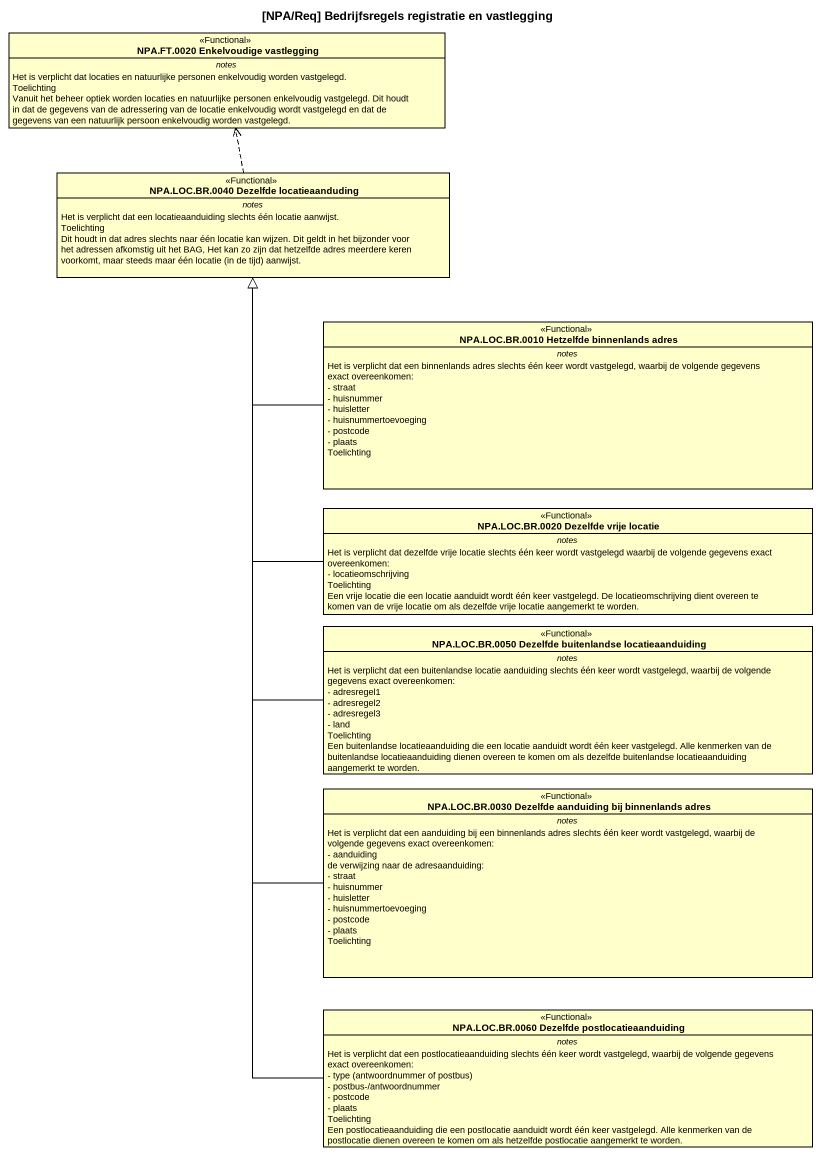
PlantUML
@startuml
title [NPA/Req] Bedrijfsregels registratie en vastlegging
hide circle
hide empty members
skinparam classAttributeIconSize 0
class "NPA.FT.0020 Enkelvoudige vastlegging" as NPA_FT_0020_Enkelvoudige <<Functional>> {
  -- notes --
  Het is verplicht dat locaties en natuurlijke personen enkelvoudig worden vastgelegd.
  Toelichting
  Vanuit het beheer optiek worden locaties en natuurlijke personen enkelvoudig vastgelegd. Dit houdt in dat de gegevens van de adressering van de locatie enkelvoudig wordt vastgelegd en dat de gegevens van een natuurlijk persoon enkelvoudig worden vastgelegd.
}
class "NPA.LOC.BR.0040 Dezelfde locatieaanduding" as NPA_LOC_BR_0040_Dezelfde <<Functional>> {
  -- notes --
  Het is verplicht dat een locatieaanduiding slechts één locatie aanwijst.
  Toelichting
  {field} Dit houdt in dat adres slechts naar één locatie kan wijzen. Dit geldt in het bijzonder voor het adressen afkomstig uit het BAG, Het kan zo zijn dat hetzelfde adres meerdere keren voorkomt, maar steeds maar één locatie (in de tijd) aanwijst.
}
class "NPA.LOC.BR.0010 Hetzelfde binnenlands adres" as NPA_LOC_BR_0010_Hetzelfde <<Functional>> {
  -- notes --
  Het is verplicht dat een binnenlands adres slechts één keer wordt vastgelegd, waarbij de volgende gegevens exact overeenkomen:
  - straat
  - huisnummer
  - huisletter
  - huisnummertoevoeging
  - postcode
  - plaats
  Toelichting
}
class "NPA.LOC.BR.0020 Dezelfde vrije locatie" as NPA_LOC_BR_0020_Dezelfde <<Functional>> {
  -- notes --
  Het is verplicht dat dezelfde vrije locatie slechts één keer wordt vastgelegd waarbij de volgende gegevens exact overeenkomen:
  - locatieomschrijving
  Toelichting
  Een vrije locatie die een locatie aanduidt wordt één keer vastgelegd. De locatieomschrijving dient overeen te komen van de vrije locatie om als dezelfde vrije locatie aangemerkt te worden.
}
class "NPA.LOC.BR.0050 Dezelfde buitenlandse locatieaanduiding" as NPA_LOC_BR_0050_Dezelfde <<Functional>> {
  -- notes --
  Het is verplicht dat een buitenlandse locatie aanduiding slechts één keer wordt vastgelegd, waarbij de volgende gegevens exact overeenkomen:
  - adresregel1
  - adresregel2
  - adresregel3
  - land
  Toelichting
  Een buitenlandse locatieaanduiding die een locatie aanduidt wordt één keer vastgelegd. Alle kenmerken van de buitenlandse locatieaanduiding dienen overeen te komen om als dezelfde buitenlandse locatieaanduiding aangemerkt te worden.
}
class "NPA.LOC.BR.0030 Dezelfde aanduiding bij binnenlands adres" as NPA_LOC_BR_0030_Dezelfde <<Functional>> {
  -- notes --
  Het is verplicht dat een aanduiding bij een binnenlands adres slechts één keer wordt vastgelegd, waarbij de volgende gegevens exact overeenkomen:
  - aanduiding
  de verwijzing naar de adresaanduiding:
  - straat
  - huisnummer
  - huisletter
  - huisnummertoevoeging
  - postcode
  - plaats
  Toelichting
}
class "NPA.LOC.BR.0060 Dezelfde postlocatieaanduiding" as NPA_LOC_BR_0060_Dezelfde <<Functional>> {
  -- notes --
  Het is verplicht dat een postlocatieaanduiding slechts één keer wordt vastgelegd, waarbij de volgende gegevens exact overeenkomen:
  {field} - type (antwoordnummer of postbus)
  - postbus-/antwoordnummer
  - postcode
  - plaats
  Toelichting
  Een postlocatieaanduiding die een postlocatie aanduidt wordt één keer vastgelegd. Alle kenmerken van de postlocatie dienen overeen te komen om als hetzelfde postlocatie aangemerkt te worden.
}
NPA_LOC_BR_0040_Dezelfde .up.> NPA_FT_0020_Enkelvoudige
NPA_LOC_BR_0010_Hetzelfde -left-|> NPA_LOC_BR_0040_Dezelfde
NPA_LOC_BR_0020_Dezelfde -up-|> NPA_LOC_BR_0040_Dezelfde
NPA_LOC_BR_0050_Dezelfde -up-|> NPA_LOC_BR_0040_Dezelfde
NPA_LOC_BR_0030_Dezelfde -up-|> NPA_LOC_BR_0040_Dezelfde
NPA_LOC_BR_0060_Dezelfde -up-|> NPA_LOC_BR_0040_Dezelfde
@enduml
